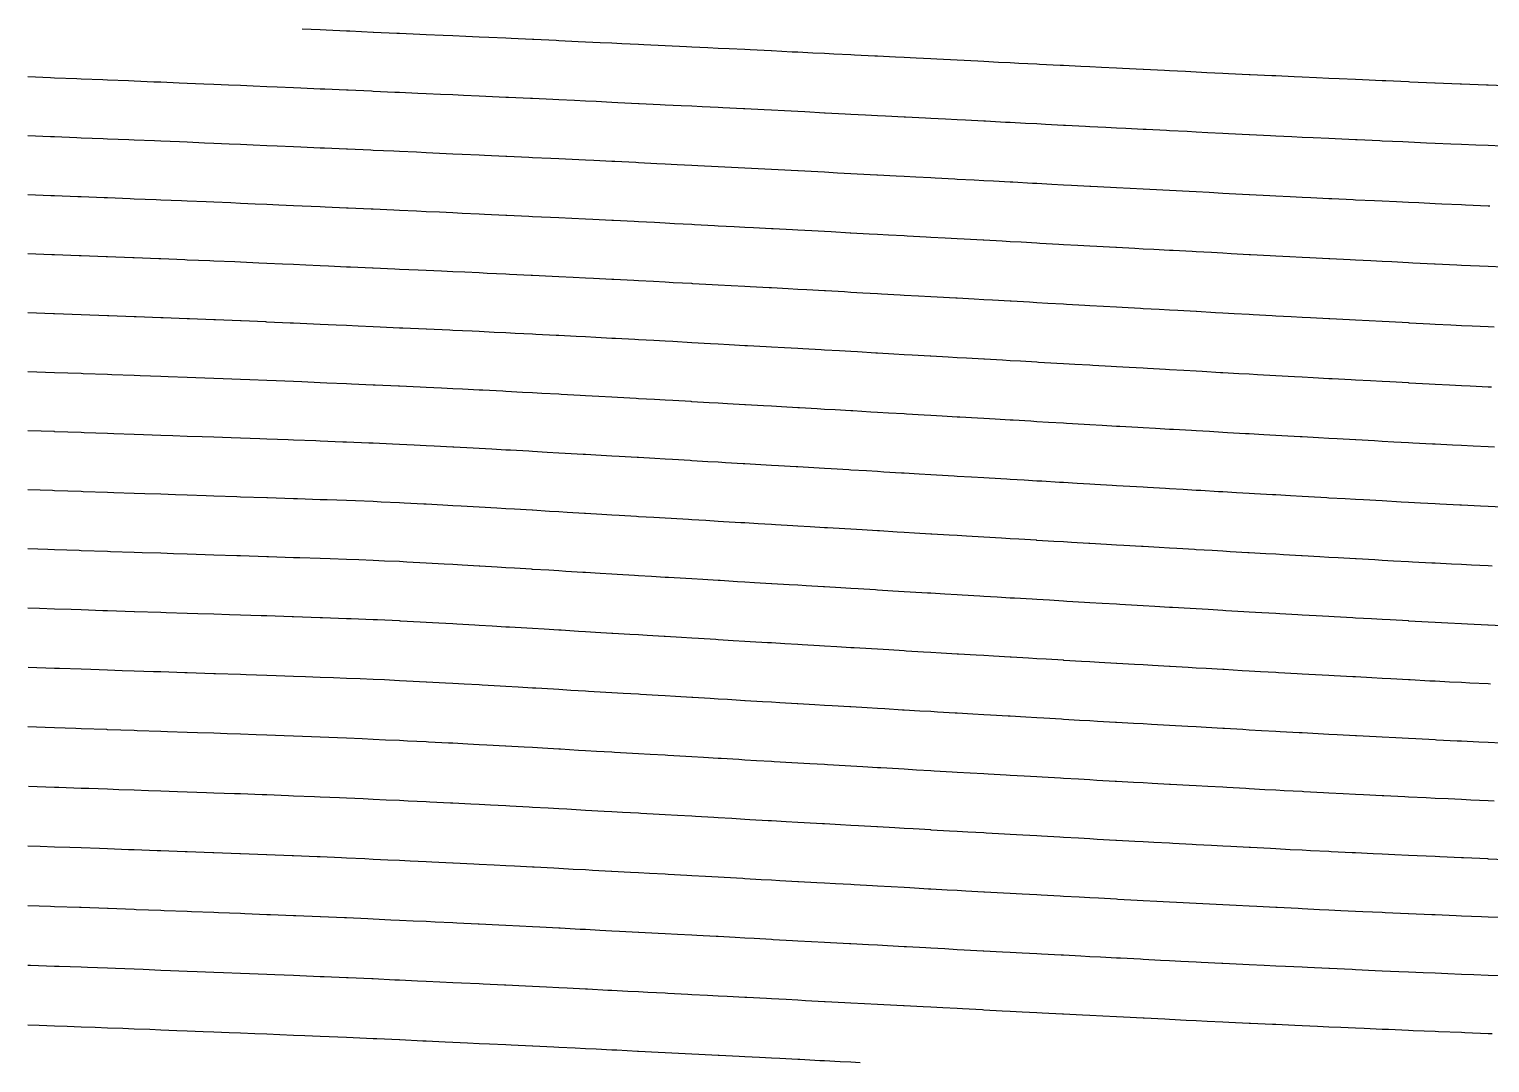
# Model space of a CAD drawing. Header units: metres. Extents: x 228 to 3387, y 40 to 163.
# Drawn here: x 2375 to 2548.9, y 40 to 163 of the extents above; entities that cross this region are included whole.
import ezdxf

# ---------------------------------------------------------------- set-up
doc = ezdxf.new("R2010")
doc.units = ezdxf.units.M
for name, color, linetype in [('Contour_Level_10', 7, 'Continuous'), ('Contour_Level_11', 7, 'Continuous'), ('Contour_Level_12', 7, 'Continuous'), ('Contour_Level_13', 7, 'Continuous'), ('Contour_Level_14', 7, 'Continuous'), ('Contour_Level_15', 7, 'Continuous'), ('Contour_Level_16', 7, 'Continuous'), ('Contour_Level_17', 7, 'Continuous'), ('Contour_Level_18', 7, 'Continuous'), ('Contour_Level_19', 7, 'Continuous'), ('Contour_Level_20', 7, 'Continuous'), ('Contour_Level_3', 7, 'Continuous'), ('Contour_Level_4', 7, 'Continuous'), ('Contour_Level_5', 7, 'Continuous'), ('Contour_Level_6', 7, 'Continuous'), ('Contour_Level_7', 7, 'Continuous'), ('Contour_Level_8', 7, 'Continuous'), ('Contour_Level_9', 7, 'Continuous')]:
    doc.layers.add(name, color=color, linetype=linetype)

msp = doc.modelspace()

# ---------------------------------------------------------------- linework, layer by layer
at = {"layer": 'Contour_Level_10'}
msp.add_lwpolyline([(2550.39, 106.12), (2548.73, 106.19), (2547.82, 106.24), (2545.57, 106.35), (2545.36, 106.36), (2542.98, 106.49), (2542.41, 106.52), (2540.66, 106.61), (2539.25, 106.69), (2538.37, 106.73), (2536.12, 106.86), (2536.09, 106.86), (2533.9, 106.98), (2532.92, 107.03), (2531.7, 107.1), (2529.76, 107.21), (2529.51, 107.23), (2527.34, 107.35), (2526.6, 107.39), (2525.18, 107.47), (2523.44, 107.57), (2523.03, 107.59), (2520.89, 107.72), (2520.28, 107.75), (2518.76, 107.84), (2517.12, 107.94), (2516.63, 107.96), (2514.51, 108.09), (2513.95, 108.12), (2512.4, 108.21), (2510.79, 108.3), (2510.29, 108.33), (2508.18, 108.46), (2507.63, 108.49), (2506.07, 108.58), (2504.47, 108.67), (2503.97, 108.7), (2501.87, 108.83), (2501.31, 108.86), (2499.78, 108.95), (2498.14, 109.04), (2497.68, 109.07), (2495.59, 109.2), (2494.98, 109.23), (2493.49, 109.32), (2491.82, 109.42), (2491.4, 109.44), (2489.31, 109.56), (2488.66, 109.6), (2487.22, 109.69), (2485.5, 109.79), (2485.13, 109.81), (2483.04, 109.93), (2482.34, 109.98), (2480.95, 110.06), (2479.17, 110.16), (2478.86, 110.18), (2476.77, 110.3), (2476.01, 110.35), (2474.68, 110.43), (2472.85, 110.53), (2472.59, 110.55), (2470.5, 110.67), (2469.69, 110.72), (2468.41, 110.8), (2466.53, 110.91), (2466.31, 110.92), (2464.22, 111.04), (2463.37, 111.09), (2462.12, 111.17), (2460.2, 111.28), (2460.02, 111.29), (2457.92, 111.41), (2457.04, 111.46), (2455.82, 111.53), (2453.88, 111.65), (2453.71, 111.66), (2451.6, 111.78), (2450.72, 111.83), (2449.48, 111.9), (2447.56, 112.02), (2447.37, 112.03), (2445.24, 112.15), (2444.39, 112.2), (2443.11, 112.27), (2441.23, 112.38), (2440.97, 112.4), (2438.82, 112.52), (2438.07, 112.56), (2436.65, 112.64), (2434.91, 112.74), (2434.48, 112.77), (2432.29, 112.89), (2431.75, 112.92), (2430.07, 113.01), (2428.59, 113.09), (2427.84, 113.14), (2425.57, 113.26), (2425.42, 113.27), (2423.23, 113.38), (2422.26, 113.43), (2420.82, 113.5), (2419.1, 113.59), (2418.26, 113.63), (2415.94, 113.73), (2415.42, 113.75), (2412.78, 113.86), (2412.34, 113.87), (2409.62, 113.98), (2409.12, 114), (2406.45, 114.1), (2405.81, 114.12), (2403.29, 114.21), (2402.45, 114.24), (2400.13, 114.33), (2399.03, 114.37), (2396.97, 114.44), (2395.58, 114.49), (2393.81, 114.55), (2392.1, 114.61), (2390.65, 114.66), (2388.6, 114.74), (2387.48, 114.77), (2385.08, 114.86), (2384.32, 114.89), (2381.54, 114.98), (2381.16, 115), (2378, 115.1), (2377.99, 115.11), (2374.84, 115.21)], dxfattribs=at)
at = {"layer": 'Contour_Level_11'}
msp.add_lwpolyline([(2549.2, 99.1), (2548.73, 99.12), (2546.74, 99.22), (2545.57, 99.28), (2544.35, 99.35), (2542.41, 99.45), (2542.01, 99.47), (2539.72, 99.59), (2539.25, 99.62), (2537.47, 99.71), (2536.09, 99.79), (2535.24, 99.84), (2533.03, 99.96), (2532.92, 99.97), (2530.85, 100.08), (2529.76, 100.15), (2528.68, 100.21), (2526.6, 100.33), (2526.52, 100.33), (2524.37, 100.45), (2523.44, 100.51), (2522.24, 100.58), (2520.28, 100.69), (2520.11, 100.7), (2517.99, 100.82), (2517.12, 100.87), (2515.87, 100.95), (2513.95, 101.06), (2513.76, 101.07), (2511.65, 101.19), (2510.79, 101.24), (2509.55, 101.32), (2507.63, 101.43), (2507.46, 101.44), (2505.36, 101.56), (2504.47, 101.61), (2503.27, 101.68), (2501.31, 101.8), (2501.18, 101.81), (2499.1, 101.93), (2498.14, 101.99), (2497.01, 102.05), (2494.98, 102.17), (2494.93, 102.18), (2492.85, 102.3), (2491.82, 102.36), (2490.77, 102.42), (2488.69, 102.55), (2488.66, 102.55), (2486.62, 102.67), (2485.5, 102.74), (2484.54, 102.79), (2482.47, 102.92), (2482.34, 102.92), (2480.4, 103.04), (2479.17, 103.11), (2478.33, 103.16), (2476.26, 103.29), (2476.01, 103.3), (2474.19, 103.41), (2472.85, 103.49), (2472.12, 103.53), (2470.05, 103.65), (2469.69, 103.68), (2467.98, 103.78), (2466.53, 103.86), (2465.91, 103.9), (2463.85, 104.02), (2463.37, 104.05), (2461.78, 104.15), (2460.2, 104.24), (2459.72, 104.27), (2457.65, 104.39), (2457.04, 104.43), (2455.58, 104.52), (2453.88, 104.62), (2453.52, 104.64), (2451.45, 104.76), (2450.72, 104.81), (2449.39, 104.89), (2447.56, 104.99), (2447.32, 105.01), (2445.25, 105.13), (2444.39, 105.18), (2443.18, 105.26), (2441.23, 105.37), (2441.11, 105.38), (2439.04, 105.5), (2438.07, 105.56), (2436.96, 105.62), (2434.91, 105.75), (2434.87, 105.75), (2432.78, 105.87), (2431.75, 105.93), (2430.68, 105.99), (2428.59, 106.12), (2428.56, 106.12), (2426.42, 106.24), (2425.42, 106.3), (2424.23, 106.36), (2422.26, 106.47), (2421.99, 106.49), (2419.63, 106.61), (2419.1, 106.64), (2416.91, 106.73), (2415.94, 106.78), (2413.83, 106.86), (2412.78, 106.9), (2410.46, 106.98), (2409.62, 107.01), (2406.95, 107.1), (2406.45, 107.12), (2403.35, 107.23), (2403.29, 107.23), (2400.13, 107.33), (2399.72, 107.35), (2396.97, 107.44), (2396.07, 107.47), (2393.81, 107.55), (2392.41, 107.59), (2390.65, 107.65), (2388.74, 107.72), (2387.48, 107.76), (2385.08, 107.84), (2384.32, 107.87), (2381.42, 107.96), (2381.16, 107.97), (2378, 108.08), (2377.76, 108.09), (2374.84, 108.19)], dxfattribs=at)
at = {"layer": 'Contour_Level_12'}
msp.add_lwpolyline([(2551.23, 91.96), (2548.73, 92.08), (2548.7, 92.08), (2546.28, 92.2), (2545.57, 92.24), (2543.92, 92.33), (2542.41, 92.41), (2541.59, 92.45), (2539.3, 92.57), (2539.25, 92.58), (2537.05, 92.7), (2536.09, 92.75), (2534.82, 92.82), (2532.92, 92.93), (2532.6, 92.94), (2530.41, 93.07), (2529.76, 93.1), (2528.23, 93.19), (2526.6, 93.28), (2526.07, 93.31), (2523.91, 93.44), (2523.44, 93.46), (2521.77, 93.56), (2520.28, 93.64), (2519.63, 93.68), (2517.5, 93.8), (2517.12, 93.83), (2515.38, 93.93), (2513.95, 94.01), (2513.26, 94.05), (2511.15, 94.17), (2510.79, 94.2), (2509.05, 94.3), (2507.63, 94.38), (2506.94, 94.42), (2504.85, 94.54), (2504.47, 94.57), (2502.75, 94.67), (2501.31, 94.75), (2500.66, 94.79), (2498.57, 94.91), (2498.14, 94.94), (2496.49, 95.04), (2494.98, 95.13), (2494.41, 95.16), (2492.33, 95.28), (2491.82, 95.31), (2490.25, 95.41), (2488.66, 95.5), (2488.18, 95.53), (2486.1, 95.65), (2485.5, 95.69), (2484.03, 95.77), (2482.34, 95.88), (2481.96, 95.9), (2479.9, 96.02), (2479.17, 96.06), (2477.83, 96.14), (2476.01, 96.25), (2475.77, 96.27), (2473.7, 96.39), (2472.85, 96.44), (2471.64, 96.51), (2469.69, 96.63), (2469.59, 96.64), (2467.53, 96.76), (2466.53, 96.82), (2465.47, 96.88), (2463.42, 97.01), (2463.37, 97.01), (2461.37, 97.13), (2460.2, 97.2), (2459.32, 97.25), (2457.27, 97.38), (2457.04, 97.39), (2455.22, 97.5), (2453.88, 97.58), (2453.18, 97.62), (2451.13, 97.74), (2450.72, 97.77), (2449.09, 97.87), (2447.56, 97.96), (2447.05, 97.99), (2445.01, 98.11), (2444.39, 98.15), (2442.97, 98.24), (2441.23, 98.34), (2440.93, 98.36), (2438.9, 98.48), (2438.07, 98.53), (2436.86, 98.61), (2434.91, 98.72), (2434.81, 98.73), (2432.77, 98.85), (2431.75, 98.91), (2430.71, 98.98), (2428.64, 99.1), (2428.59, 99.1), (2426.55, 99.22), (2425.42, 99.29), (2424.42, 99.35), (2422.26, 99.47), (2422.26, 99.47), (2419.94, 99.59), (2419.1, 99.64), (2417.31, 99.71), (2415.94, 99.77), (2414.25, 99.84), (2412.78, 99.89), (2410.83, 99.96), (2409.62, 100), (2407.21, 100.08), (2406.45, 100.11), (2403.49, 100.21), (2403.29, 100.21), (2400.13, 100.32), (2399.73, 100.33), (2396.97, 100.42), (2395.96, 100.45), (2393.81, 100.52), (2392.18, 100.58), (2390.65, 100.63), (2388.42, 100.7), (2387.48, 100.73), (2384.67, 100.82), (2384.32, 100.83), (2381.16, 100.94), (2380.92, 100.95), (2378, 101.04), (2377.19, 101.07), (2374.84, 101.15)], dxfattribs=at)
at = {"layer": 'Contour_Level_13'}
msp.add_lwpolyline([(2549.02, 85.06), (2548.73, 85.08), (2546.55, 85.19), (2545.57, 85.24), (2544.14, 85.31), (2542.41, 85.4), (2541.77, 85.43), (2539.43, 85.56), (2539.25, 85.57), (2537.14, 85.68), (2536.09, 85.74), (2534.87, 85.8), (2532.92, 85.91), (2532.61, 85.92), (2530.38, 86.05), (2529.76, 86.08), (2528.17, 86.17), (2526.6, 86.26), (2525.97, 86.29), (2523.78, 86.42), (2523.44, 86.44), (2521.61, 86.54), (2520.28, 86.62), (2519.45, 86.66), (2517.29, 86.79), (2517.12, 86.8), (2515.14, 86.91), (2513.95, 86.98), (2513, 87.03), (2510.87, 87.16), (2510.79, 87.16), (2508.75, 87.28), (2507.63, 87.34), (2506.63, 87.4), (2504.51, 87.53), (2504.47, 87.53), (2502.4, 87.65), (2501.31, 87.71), (2500.29, 87.77), (2498.19, 87.89), (2498.14, 87.9), (2496.09, 88.02), (2494.98, 88.08), (2494, 88.14), (2491.91, 88.26), (2491.82, 88.27), (2489.82, 88.39), (2488.66, 88.46), (2487.74, 88.51), (2485.65, 88.63), (2485.5, 88.64), (2483.57, 88.76), (2482.34, 88.83), (2481.5, 88.88), (2479.42, 89), (2479.17, 89.02), (2477.35, 89.13), (2476.01, 89.21), (2475.28, 89.25), (2473.21, 89.37), (2472.85, 89.39), (2471.15, 89.5), (2469.69, 89.58), (2469.09, 89.62), (2467.02, 89.74), (2466.53, 89.77), (2464.97, 89.86), (2463.37, 89.96), (2462.91, 89.99), (2460.86, 90.11), (2460.2, 90.15), (2458.8, 90.23), (2457.04, 90.34), (2456.75, 90.36), (2454.7, 90.48), (2453.88, 90.53), (2452.66, 90.6), (2450.72, 90.72), (2450.61, 90.73), (2448.57, 90.85), (2447.56, 90.91), (2446.52, 90.97), (2444.48, 91.1), (2444.39, 91.1), (2442.44, 91.22), (2441.23, 91.29), (2440.4, 91.34), (2438.35, 91.47), (2438.07, 91.48), (2436.31, 91.59), (2434.91, 91.67), (2434.26, 91.71), (2432.2, 91.83), (2431.75, 91.86), (2430.13, 91.96), (2428.59, 92.05), (2428.04, 92.08), (2425.93, 92.2), (2425.42, 92.23), (2423.77, 92.33), (2422.26, 92.41), (2421.54, 92.45), (2419.21, 92.57), (2419.1, 92.58), (2416.45, 92.7), (2415.94, 92.72), (2413.32, 92.82), (2412.78, 92.84), (2409.9, 92.94), (2409.62, 92.95), (2406.45, 93.06), (2406.3, 93.07), (2403.29, 93.17), (2402.6, 93.19), (2400.13, 93.27), (2398.85, 93.31), (2396.97, 93.37), (2395.08, 93.44), (2393.81, 93.48), (2391.3, 93.56), (2390.65, 93.58), (2387.52, 93.68), (2387.48, 93.68), (2384.32, 93.79), (2383.75, 93.8), (2381.16, 93.89), (2379.98, 93.93), (2378, 93.99), (2376.23, 94.05), (2374.84, 94.1)], dxfattribs=at)
at = {"layer": 'Contour_Level_14'}
msp.add_lwpolyline([(2550.27, 78.05), (2548.73, 78.11), (2547.62, 78.17), (2545.57, 78.27), (2545.05, 78.29), (2542.56, 78.41), (2542.41, 78.42), (2540.13, 78.54), (2539.25, 78.58), (2537.74, 78.66), (2536.09, 78.75), (2535.38, 78.78), (2533.05, 78.91), (2532.92, 78.91), (2530.75, 79.03), (2529.76, 79.08), (2528.47, 79.15), (2526.6, 79.25), (2526.21, 79.28), (2523.97, 79.4), (2523.44, 79.43), (2521.75, 79.52), (2520.28, 79.6), (2519.53, 79.65), (2517.33, 79.77), (2517.12, 79.78), (2515.15, 79.89), (2513.95, 79.96), (2512.97, 80.02), (2510.8, 80.14), (2510.79, 80.14), (2508.64, 80.26), (2507.63, 80.32), (2506.48, 80.38), (2504.47, 80.5), (2504.34, 80.51), (2502.2, 80.63), (2501.31, 80.68), (2500.06, 80.75), (2498.14, 80.86), (2497.93, 80.88), (2495.81, 81), (2494.98, 81.05), (2493.69, 81.12), (2491.82, 81.23), (2491.58, 81.25), (2489.47, 81.37), (2488.66, 81.42), (2487.36, 81.49), (2485.5, 81.6), (2485.26, 81.62), (2483.16, 81.74), (2482.34, 81.79), (2481.06, 81.86), (2479.17, 81.97), (2478.97, 81.98), (2476.88, 82.11), (2476.01, 82.16), (2474.79, 82.23), (2472.85, 82.35), (2472.7, 82.35), (2470.62, 82.48), (2469.69, 82.53), (2468.54, 82.6), (2466.53, 82.72), (2466.46, 82.72), (2464.38, 82.85), (2463.37, 82.91), (2462.3, 82.97), (2460.23, 83.09), (2460.2, 83.09), (2458.16, 83.22), (2457.04, 83.28), (2456.09, 83.34), (2454.02, 83.46), (2453.88, 83.47), (2451.94, 83.59), (2450.72, 83.66), (2449.87, 83.71), (2447.8, 83.83), (2447.56, 83.85), (2445.73, 83.95), (2444.39, 84.03), (2443.66, 84.08), (2441.58, 84.2), (2441.23, 84.22), (2439.5, 84.32), (2438.07, 84.41), (2437.41, 84.45), (2435.31, 84.57), (2434.91, 84.59), (2433.2, 84.69), (2431.75, 84.78), (2431.08, 84.82), (2428.94, 84.94), (2428.59, 84.96), (2426.77, 85.06), (2425.42, 85.14), (2424.56, 85.19), (2422.31, 85.31), (2422.26, 85.31), (2419.92, 85.43), (2419.1, 85.47), (2417.31, 85.56), (2415.94, 85.62), (2414.4, 85.68), (2412.78, 85.74), (2411.23, 85.8), (2409.62, 85.86), (2407.89, 85.92), (2406.45, 85.98), (2404.41, 86.05), (2403.29, 86.09), (2400.83, 86.17), (2400.13, 86.2), (2397.19, 86.29), (2396.97, 86.3), (2393.81, 86.41), (2393.51, 86.42), (2390.65, 86.51), (2389.8, 86.54), (2387.48, 86.62), (2386.07, 86.66), (2384.32, 86.72), (2382.34, 86.79), (2381.16, 86.83), (2378.6, 86.91), (2378, 86.93), (2374.87, 87.03)], dxfattribs=at)
at = {"layer": 'Contour_Level_15'}
msp.add_lwpolyline([(2549.46, 71.15), (2548.73, 71.18), (2546.65, 71.27), (2545.57, 71.32), (2543.96, 71.4), (2542.41, 71.47), (2541.35, 71.52), (2539.25, 71.62), (2538.8, 71.64), (2536.32, 71.77), (2536.09, 71.78), (2533.88, 71.89), (2532.92, 71.94), (2531.48, 72.01), (2529.76, 72.1), (2529.11, 72.14), (2526.76, 72.26), (2526.6, 72.27), (2524.45, 72.38), (2523.44, 72.44), (2522.15, 72.5), (2520.28, 72.61), (2519.87, 72.63), (2517.61, 72.75), (2517.12, 72.78), (2515.36, 72.87), (2513.95, 72.95), (2513.13, 73), (2510.91, 73.12), (2510.79, 73.13), (2508.7, 73.24), (2507.63, 73.3), (2506.5, 73.37), (2504.47, 73.48), (2504.31, 73.49), (2502.13, 73.61), (2501.31, 73.66), (2499.95, 73.74), (2498.14, 73.84), (2497.79, 73.86), (2495.63, 73.98), (2494.98, 74.02), (2493.47, 74.11), (2491.82, 74.2), (2491.32, 74.23), (2489.18, 74.35), (2488.66, 74.38), (2487.04, 74.47), (2485.5, 74.56), (2484.9, 74.6), (2482.77, 74.72), (2482.34, 74.75), (2480.64, 74.84), (2479.17, 74.93), (2478.52, 74.97), (2476.4, 75.09), (2476.01, 75.11), (2474.28, 75.21), (2472.85, 75.3), (2472.16, 75.34), (2470.05, 75.46), (2469.69, 75.48), (2467.94, 75.58), (2466.53, 75.66), (2465.82, 75.71), (2463.71, 75.83), (2463.37, 75.85), (2461.6, 75.95), (2460.2, 76.03), (2459.5, 76.08), (2457.39, 76.2), (2457.04, 76.22), (2455.28, 76.32), (2453.88, 76.4), (2453.17, 76.44), (2451.05, 76.57), (2450.72, 76.59), (2448.94, 76.69), (2447.56, 76.77), (2446.82, 76.81), (2444.69, 76.94), (2444.39, 76.95), (2442.56, 77.06), (2441.23, 77.14), (2440.42, 77.18), (2438.27, 77.31), (2438.07, 77.32), (2436.1, 77.43), (2434.91, 77.5), (2433.92, 77.55), (2431.75, 77.67), (2431.72, 77.68), (2429.49, 77.8), (2428.59, 77.85), (2427.21, 77.92), (2425.42, 78.02), (2424.9, 78.05), (2422.53, 78.17), (2422.26, 78.18), (2420.04, 78.29), (2419.1, 78.34), (2417.42, 78.41), (2415.94, 78.48), (2414.65, 78.54), (2412.78, 78.62), (2411.7, 78.66), (2409.62, 78.74), (2408.6, 78.78), (2406.45, 78.87), (2405.36, 78.91), (2403.29, 78.98), (2402, 79.03), (2400.13, 79.1), (2398.56, 79.15), (2396.97, 79.21), (2395.04, 79.28), (2393.81, 79.32), (2391.47, 79.4), (2390.65, 79.43), (2387.86, 79.52), (2387.48, 79.54), (2384.32, 79.64), (2384.22, 79.65), (2381.16, 79.75), (2380.55, 79.77), (2378, 79.85), (2376.87, 79.89), (2374.84, 79.96)], dxfattribs=at)
at = {"layer": 'Contour_Level_16'}
msp.add_lwpolyline([(2551.8, 64.13), (2548.73, 64.25), (2548.72, 64.26), (2545.79, 64.38), (2545.57, 64.39), (2542.99, 64.5), (2542.41, 64.53), (2540.27, 64.62), (2539.25, 64.67), (2537.63, 64.75), (2536.09, 64.82), (2535.05, 64.87), (2532.92, 64.97), (2532.52, 64.99), (2530.03, 65.12), (2529.76, 65.13), (2527.59, 65.24), (2526.6, 65.29), (2525.17, 65.36), (2523.44, 65.45), (2522.79, 65.49), (2520.43, 65.61), (2520.28, 65.62), (2518.09, 65.73), (2517.12, 65.78), (2515.77, 65.86), (2513.95, 65.95), (2513.47, 65.98), (2511.19, 66.1), (2510.79, 66.12), (2508.92, 66.23), (2507.63, 66.3), (2506.66, 66.35), (2504.47, 66.47), (2504.41, 66.47), (2502.18, 66.59), (2501.31, 66.64), (2499.95, 66.72), (2498.14, 66.82), (2497.74, 66.84), (2495.53, 66.96), (2494.98, 66.99), (2493.33, 67.09), (2491.82, 67.17), (2491.13, 67.21), (2488.94, 67.33), (2488.66, 67.35), (2486.76, 67.46), (2485.5, 67.53), (2484.58, 67.58), (2482.41, 67.7), (2482.34, 67.71), (2480.24, 67.83), (2479.17, 67.89), (2478.08, 67.95), (2476.01, 68.07), (2475.91, 68.07), (2473.75, 68.2), (2472.85, 68.25), (2471.6, 68.32), (2469.69, 68.43), (2469.44, 68.44), (2467.28, 68.56), (2466.53, 68.61), (2465.13, 68.69), (2463.37, 68.79), (2462.98, 68.81), (2460.82, 68.93), (2460.2, 68.97), (2458.66, 69.06), (2457.04, 69.15), (2456.5, 69.18), (2454.34, 69.3), (2453.88, 69.33), (2452.18, 69.43), (2450.72, 69.51), (2450.01, 69.55), (2447.83, 69.67), (2447.56, 69.69), (2445.65, 69.8), (2444.39, 69.87), (2443.45, 69.92), (2441.25, 70.04), (2441.23, 70.04), (2439.02, 70.17), (2438.07, 70.22), (2436.78, 70.29), (2434.91, 70.39), (2434.53, 70.41), (2432.24, 70.53), (2431.75, 70.56), (2429.91, 70.66), (2428.59, 70.73), (2427.56, 70.78), (2425.42, 70.89), (2425.15, 70.9), (2422.68, 71.03), (2422.26, 71.05), (2420.13, 71.15), (2419.1, 71.2), (2417.49, 71.27), (2415.94, 71.34), (2414.76, 71.4), (2412.78, 71.48), (2411.92, 71.52), (2409.62, 71.62), (2408.96, 71.64), (2406.45, 71.74), (2405.88, 71.77), (2403.29, 71.87), (2402.71, 71.89), (2400.13, 71.99), (2399.44, 72.01), (2396.97, 72.1), (2396.09, 72.14), (2393.81, 72.22), (2392.66, 72.26), (2390.65, 72.33), (2389.19, 72.38), (2387.48, 72.44), (2385.66, 72.5), (2384.32, 72.55), (2382.1, 72.63), (2381.16, 72.66), (2378.51, 72.75), (2378, 72.77), (2374.9, 72.87)], dxfattribs=at)
at = {"layer": 'Contour_Level_17'}
msp.add_lwpolyline([(2551.09, 57.24), (2548.73, 57.33), (2547.94, 57.36), (2545.57, 57.46), (2544.92, 57.48), (2542.41, 57.59), (2542.01, 57.61), (2539.25, 57.73), (2539.2, 57.73), (2536.47, 57.85), (2536.09, 57.87), (2533.81, 57.98), (2532.92, 58.02), (2531.2, 58.1), (2529.76, 58.17), (2528.63, 58.22), (2526.6, 58.32), (2526.11, 58.35), (2523.62, 58.47), (2523.44, 58.48), (2521.17, 58.59), (2520.28, 58.64), (2518.74, 58.71), (2517.12, 58.8), (2516.34, 58.84), (2513.96, 58.96), (2513.95, 58.96), (2511.6, 59.08), (2510.79, 59.13), (2509.26, 59.21), (2507.63, 59.29), (2506.93, 59.33), (2504.62, 59.45), (2504.47, 59.46), (2502.33, 59.58), (2501.31, 59.63), (2500.04, 59.7), (2498.14, 59.8), (2497.77, 59.82), (2495.5, 59.95), (2494.98, 59.97), (2493.25, 60.07), (2491.82, 60.15), (2491, 60.19), (2488.76, 60.32), (2488.66, 60.32), (2486.52, 60.44), (2485.5, 60.5), (2484.3, 60.56), (2482.34, 60.67), (2482.07, 60.68), (2479.85, 60.81), (2479.17, 60.85), (2477.64, 60.93), (2476.01, 61.02), (2475.42, 61.05), (2473.21, 61.18), (2472.85, 61.2), (2471.01, 61.3), (2469.69, 61.37), (2468.8, 61.42), (2466.59, 61.55), (2466.53, 61.55), (2464.38, 61.67), (2463.37, 61.73), (2462.17, 61.79), (2460.2, 61.9), (2459.96, 61.92), (2457.75, 62.04), (2457.04, 62.08), (2455.53, 62.16), (2453.88, 62.25), (2453.31, 62.29), (2451.08, 62.41), (2450.72, 62.43), (2448.84, 62.53), (2447.56, 62.6), (2446.59, 62.65), (2444.39, 62.77), (2444.34, 62.78), (2442.06, 62.9), (2441.23, 62.95), (2439.77, 63.02), (2438.07, 63.12), (2437.46, 63.15), (2435.13, 63.27), (2434.91, 63.28), (2432.77, 63.39), (2431.75, 63.45), (2430.37, 63.52), (2428.59, 63.61), (2427.95, 63.64), (2425.48, 63.76), (2425.42, 63.77), (2422.95, 63.89), (2422.26, 63.92), (2420.36, 64.01), (2419.1, 64.07), (2417.7, 64.13), (2415.94, 64.21), (2414.97, 64.26), (2412.78, 64.35), (2412.17, 64.38), (2409.62, 64.49), (2409.28, 64.5), (2406.45, 64.62), (2406.3, 64.62), (2403.29, 64.75), (2403.23, 64.75), (2400.13, 64.87), (2400.08, 64.87), (2396.97, 64.99), (2396.86, 64.99), (2393.81, 65.11), (2393.56, 65.12), (2390.65, 65.22), (2390.21, 65.24), (2387.48, 65.34), (2386.8, 65.36), (2384.32, 65.45), (2383.34, 65.49), (2381.16, 65.56), (2379.84, 65.61), (2378, 65.67), (2376.31, 65.73), (2374.84, 65.78)], dxfattribs=at)
at = {"layer": 'Contour_Level_18'}
msp.add_lwpolyline([(2550.23, 50.34), (2548.73, 50.4), (2547.03, 50.47), (2545.57, 50.52), (2543.94, 50.59), (2542.41, 50.65), (2540.97, 50.71), (2539.25, 50.78), (2538.08, 50.83), (2536.09, 50.92), (2535.27, 50.96), (2532.92, 51.06), (2532.52, 51.08), (2529.83, 51.2), (2529.76, 51.21), (2527.2, 51.33), (2526.6, 51.36), (2524.61, 51.45), (2523.44, 51.51), (2522.05, 51.57), (2520.28, 51.66), (2519.53, 51.7), (2517.12, 51.82), (2517.03, 51.82), (2514.57, 51.94), (2513.95, 51.97), (2512.13, 52.07), (2510.79, 52.13), (2509.71, 52.19), (2507.63, 52.3), (2507.31, 52.31), (2504.93, 52.44), (2504.47, 52.46), (2502.56, 52.56), (2501.31, 52.62), (2500.21, 52.68), (2498.14, 52.79), (2497.87, 52.8), (2495.54, 52.93), (2494.98, 52.96), (2493.22, 53.05), (2491.82, 53.13), (2490.91, 53.17), (2488.66, 53.29), (2488.61, 53.3), (2486.32, 53.42), (2485.5, 53.46), (2484.03, 53.54), (2482.34, 53.63), (2481.75, 53.67), (2479.47, 53.79), (2479.17, 53.81), (2477.2, 53.91), (2476.01, 53.98), (2474.93, 54.04), (2472.85, 54.15), (2472.66, 54.16), (2470.4, 54.28), (2469.69, 54.32), (2468.13, 54.41), (2466.53, 54.49), (2465.87, 54.53), (2463.6, 54.65), (2463.37, 54.66), (2461.33, 54.77), (2460.2, 54.84), (2459.05, 54.9), (2457.04, 55.01), (2456.78, 55.02), (2454.49, 55.14), (2453.88, 55.18), (2452.2, 55.27), (2450.72, 55.35), (2449.9, 55.39), (2447.59, 55.51), (2447.56, 55.52), (2445.27, 55.64), (2444.39, 55.68), (2442.93, 55.76), (2441.23, 55.85), (2440.58, 55.88), (2438.21, 56.01), (2438.07, 56.01), (2435.8, 56.13), (2434.91, 56.18), (2433.38, 56.25), (2431.75, 56.33), (2430.93, 56.38), (2428.59, 56.49), (2428.44, 56.5), (2425.91, 56.62), (2425.42, 56.65), (2423.34, 56.74), (2422.26, 56.8), (2420.72, 56.87), (2419.1, 56.94), (2418.04, 56.99), (2415.94, 57.09), (2415.31, 57.11), (2412.78, 57.23), (2412.52, 57.24), (2409.66, 57.36), (2409.62, 57.36), (2406.72, 57.48), (2406.45, 57.49), (2403.72, 57.61), (2403.29, 57.62), (2400.65, 57.73), (2400.13, 57.75), (2397.51, 57.85), (2396.97, 57.87), (2394.31, 57.98), (2393.81, 58), (2391.05, 58.1), (2390.65, 58.11), (2387.74, 58.22), (2387.48, 58.23), (2384.37, 58.35), (2384.32, 58.35), (2381.16, 58.46), (2380.96, 58.47), (2378, 58.57), (2377.51, 58.59), (2374.84, 58.69)], dxfattribs=at)
at = {"layer": 'Contour_Level_19'}
msp.add_lwpolyline([(2549.2, 43.45), (2548.73, 43.46), (2545.96, 43.57), (2545.57, 43.59), (2542.83, 43.69), (2542.41, 43.71), (2539.8, 43.82), (2539.25, 43.84), (2536.85, 43.94), (2536.09, 43.97), (2533.98, 44.06), (2532.92, 44.11), (2531.17, 44.19), (2529.76, 44.25), (2528.41, 44.31), (2526.6, 44.39), (2525.71, 44.43), (2523.44, 44.54), (2523.04, 44.56), (2520.42, 44.68), (2520.28, 44.69), (2517.83, 44.8), (2517.12, 44.84), (2515.28, 44.92), (2513.95, 44.99), (2512.75, 45.05), (2510.79, 45.14), (2510.24, 45.17), (2507.76, 45.29), (2507.63, 45.3), (2505.3, 45.42), (2504.47, 45.46), (2502.86, 45.54), (2501.31, 45.62), (2500.43, 45.66), (2498.14, 45.78), (2498.02, 45.79), (2495.63, 45.91), (2494.98, 45.94), (2493.24, 46.03), (2491.82, 46.11), (2490.86, 46.16), (2488.66, 46.27), (2488.5, 46.28), (2486.14, 46.4), (2485.5, 46.44), (2483.79, 46.53), (2482.34, 46.6), (2481.44, 46.65), (2479.17, 46.77), (2479.1, 46.77), (2476.77, 46.89), (2476.01, 46.93), (2474.44, 47.02), (2472.85, 47.1), (2472.11, 47.14), (2469.78, 47.26), (2469.69, 47.27), (2467.45, 47.39), (2466.53, 47.44), (2465.12, 47.51), (2463.37, 47.6), (2462.79, 47.63), (2460.45, 47.76), (2460.2, 47.77), (2458.11, 47.88), (2457.04, 47.94), (2455.76, 48), (2453.88, 48.1), (2453.41, 48.13), (2451.05, 48.25), (2450.72, 48.27), (2448.67, 48.37), (2447.56, 48.43), (2446.29, 48.5), (2444.39, 48.59), (2443.89, 48.62), (2441.48, 48.74), (2441.23, 48.75), (2439.04, 48.86), (2438.07, 48.91), (2436.58, 48.99), (2434.91, 49.07), (2434.1, 49.11), (2431.75, 49.23), (2431.6, 49.23), (2429.06, 49.36), (2428.59, 49.38), (2426.48, 49.48), (2425.42, 49.53), (2423.87, 49.6), (2422.26, 49.68), (2421.22, 49.73), (2419.1, 49.82), (2418.52, 49.85), (2415.94, 49.97), (2415.78, 49.97), (2412.98, 50.1), (2412.78, 50.11), (2410.13, 50.22), (2409.62, 50.24), (2407.22, 50.34), (2406.45, 50.37), (2404.25, 50.47), (2403.29, 50.5), (2401.23, 50.59), (2400.13, 50.63), (2398.14, 50.71), (2396.97, 50.76), (2395, 50.83), (2393.81, 50.88), (2391.81, 50.96), (2390.65, 51), (2388.57, 51.08), (2387.48, 51.12), (2385.28, 51.2), (2384.32, 51.24), (2381.94, 51.33), (2381.16, 51.36), (2378.56, 51.45), (2378, 51.47), (2375.14, 51.57), (2374.84, 51.58)], dxfattribs=at)
at = {"layer": 'Contour_Level_20'}
msp.add_lwpolyline([(2473.95, 40), (2472.85, 40.06), (2471.55, 40.12), (2469.69, 40.22), (2469.15, 40.25), (2466.76, 40.37), (2466.53, 40.38), (2464.36, 40.49), (2463.37, 40.54), (2461.96, 40.62), (2460.2, 40.71), (2459.55, 40.74), (2457.15, 40.86), (2457.04, 40.87), (2454.73, 40.98), (2453.88, 41.03), (2452.3, 41.11), (2450.72, 41.19), (2449.87, 41.23), (2447.56, 41.35), (2447.42, 41.35), (2444.96, 41.48), (2444.39, 41.51), (2442.49, 41.6), (2441.23, 41.66), (2439.99, 41.72), (2438.07, 41.82), (2437.48, 41.85), (2434.95, 41.97), (2434.91, 41.97), (2432.39, 42.09), (2431.75, 42.12), (2429.8, 42.22), (2428.59, 42.27), (2427.18, 42.34), (2425.42, 42.42), (2424.54, 42.46), (2422.26, 42.57), (2421.85, 42.59), (2419.13, 42.71), (2419.1, 42.71), (2416.37, 42.83), (2415.94, 42.85), (2413.56, 42.95), (2412.78, 42.99), (2410.7, 43.08), (2409.62, 43.12), (2407.8, 43.2), (2406.45, 43.26), (2404.85, 43.32), (2403.29, 43.39), (2401.86, 43.45), (2400.13, 43.52), (2398.81, 43.57), (2396.97, 43.64), (2395.71, 43.69), (2393.81, 43.77), (2392.56, 43.82), (2390.65, 43.89), (2389.37, 43.94), (2387.48, 44.01), (2386.13, 44.06), (2384.32, 44.13), (2382.85, 44.19), (2381.16, 44.25), (2379.52, 44.31), (2378, 44.37), (2376.16, 44.43), (2374.84, 44.48)], dxfattribs=at)
at = {"layer": 'Contour_Level_3'}
msp.add_lwpolyline([(2551.76, 156.23), (2548.73, 156.34), (2548.52, 156.35), (2545.57, 156.47), (2545.39, 156.47), (2542.41, 156.6), (2542.36, 156.6), (2539.42, 156.72), (2539.25, 156.73), (2536.56, 156.84), (2536.09, 156.86), (2533.75, 156.97), (2532.92, 157), (2531, 157.09), (2529.76, 157.15), (2528.29, 157.21), (2526.6, 157.29), (2525.62, 157.34), (2523.44, 157.44), (2522.98, 157.46), (2520.37, 157.58), (2520.28, 157.59), (2517.79, 157.71), (2517.12, 157.74), (2515.24, 157.83), (2513.95, 157.89), (2512.7, 157.95), (2510.79, 158.04), (2510.18, 158.08), (2507.67, 158.2), (2507.63, 158.2), (2505.18, 158.32), (2504.47, 158.36), (2502.7, 158.44), (2501.31, 158.51), (2500.23, 158.57), (2498.14, 158.67), (2497.76, 158.69), (2495.3, 158.81), (2494.98, 158.83), (2492.85, 158.94), (2491.82, 158.99), (2490.4, 159.06), (2488.66, 159.15), (2487.95, 159.18), (2485.51, 159.31), (2485.5, 159.31), (2483.06, 159.43), (2482.34, 159.47), (2480.61, 159.55), (2479.17, 159.62), (2478.16, 159.68), (2476.01, 159.78), (2475.71, 159.8), (2473.25, 159.92), (2472.85, 159.94), (2470.79, 160.05), (2469.69, 160.1), (2468.32, 160.17), (2466.53, 160.26), (2465.84, 160.29), (2463.37, 160.41), (2463.35, 160.41), (2460.85, 160.54), (2460.2, 160.57), (2458.34, 160.66), (2457.04, 160.72), (2455.82, 160.78), (2453.88, 160.88), (2453.28, 160.91), (2450.73, 161.03), (2450.72, 161.03), (2448.17, 161.15), (2447.56, 161.18), (2445.58, 161.28), (2444.39, 161.33), (2442.98, 161.4), (2441.23, 161.48), (2440.37, 161.52), (2438.07, 161.63), (2437.73, 161.65), (2435.08, 161.77), (2434.91, 161.78), (2432.4, 161.89), (2431.75, 161.92), (2429.71, 162.02), (2428.59, 162.07), (2426.99, 162.14), (2425.42, 162.21), (2424.27, 162.26), (2422.26, 162.35), (2421.52, 162.38), (2419.1, 162.49), (2418.75, 162.51), (2415.97, 162.63), (2415.94, 162.63), (2413.17, 162.75), (2412.78, 162.77), (2410.34, 162.88), (2409.62, 162.91), (2407.5, 163)], dxfattribs=at)
at = {"layer": 'Contour_Level_4'}
msp.add_lwpolyline([(2550.34, 149.09), (2548.73, 149.15), (2547.25, 149.21), (2545.57, 149.28), (2544.27, 149.33), (2542.41, 149.41), (2541.38, 149.46), (2539.25, 149.55), (2538.57, 149.58), (2536.09, 149.69), (2535.83, 149.7), (2533.14, 149.83), (2532.92, 149.84), (2530.51, 149.95), (2529.76, 149.98), (2527.91, 150.07), (2526.6, 150.13), (2525.34, 150.2), (2523.44, 150.29), (2522.8, 150.32), (2520.29, 150.44), (2520.28, 150.44), (2517.8, 150.56), (2517.12, 150.6), (2515.33, 150.69), (2513.95, 150.76), (2512.88, 150.81), (2510.79, 150.92), (2510.44, 150.93), (2508.01, 151.06), (2507.63, 151.08), (2505.6, 151.18), (2504.47, 151.24), (2503.19, 151.3), (2501.31, 151.4), (2500.79, 151.43), (2498.4, 151.55), (2498.14, 151.56), (2496.01, 151.67), (2494.98, 151.73), (2493.63, 151.8), (2491.82, 151.89), (2491.25, 151.92), (2488.87, 152.04), (2488.66, 152.05), (2486.49, 152.17), (2485.5, 152.22), (2484.11, 152.29), (2482.34, 152.38), (2481.73, 152.41), (2479.35, 152.53), (2479.17, 152.54), (2476.96, 152.66), (2476.01, 152.71), (2474.57, 152.78), (2472.85, 152.87), (2472.17, 152.9), (2469.77, 153.03), (2469.69, 153.03), (2467.36, 153.15), (2466.53, 153.19), (2464.93, 153.27), (2463.37, 153.35), (2462.5, 153.4), (2460.2, 153.51), (2460.06, 153.52), (2457.6, 153.64), (2457.04, 153.67), (2455.13, 153.77), (2453.88, 153.83), (2452.64, 153.89), (2450.72, 153.98), (2450.14, 154.01), (2447.62, 154.14), (2447.56, 154.14), (2445.08, 154.26), (2444.39, 154.29), (2442.51, 154.38), (2441.23, 154.44), (2439.93, 154.5), (2438.07, 154.59), (2437.33, 154.63), (2434.91, 154.74), (2434.7, 154.75), (2432.05, 154.87), (2431.75, 154.89), (2429.38, 155), (2428.59, 155.03), (2426.69, 155.12), (2425.42, 155.18), (2423.98, 155.24), (2422.26, 155.32), (2421.26, 155.37), (2419.1, 155.46), (2418.51, 155.49), (2415.94, 155.6), (2415.75, 155.61), (2412.98, 155.74), (2412.78, 155.74), (2410.18, 155.86), (2409.62, 155.88), (2407.35, 155.98), (2406.45, 156.02), (2404.51, 156.11), (2403.29, 156.16), (2401.64, 156.23), (2400.13, 156.29), (2398.73, 156.35), (2396.97, 156.43), (2395.8, 156.47), (2393.81, 156.56), (2392.84, 156.6), (2390.65, 156.69), (2389.84, 156.72), (2387.48, 156.82), (2386.81, 156.84), (2384.32, 156.94), (2383.74, 156.97), (2381.16, 157.07), (2380.65, 157.09), (2378, 157.19), (2377.52, 157.21), (2374.84, 157.32)], dxfattribs=at)
at = {"layer": 'Contour_Level_5'}
msp.add_lwpolyline([(2548.93, 141.95), (2548.73, 141.95), (2546.02, 142.07), (2545.57, 142.09), (2543.21, 142.19), (2542.41, 142.23), (2540.48, 142.32), (2539.25, 142.37), (2537.82, 142.44), (2536.09, 142.52), (2535.21, 142.56), (2532.92, 142.67), (2532.64, 142.68), (2530.12, 142.81), (2529.76, 142.83), (2527.63, 142.93), (2526.6, 142.98), (2525.16, 143.05), (2523.44, 143.14), (2522.72, 143.18), (2520.29, 143.3), (2520.28, 143.3), (2517.9, 143.42), (2517.12, 143.46), (2515.51, 143.55), (2513.95, 143.63), (2513.14, 143.67), (2510.79, 143.79), (2510.77, 143.79), (2508.42, 143.92), (2507.63, 143.96), (2506.08, 144.04), (2504.47, 144.12), (2503.75, 144.16), (2501.42, 144.29), (2501.31, 144.29), (2499.1, 144.41), (2498.14, 144.46), (2496.78, 144.53), (2494.98, 144.63), (2494.46, 144.65), (2492.14, 144.78), (2491.82, 144.79), (2489.83, 144.9), (2488.66, 144.96), (2487.52, 145.02), (2485.5, 145.13), (2485.2, 145.15), (2482.89, 145.27), (2482.34, 145.3), (2480.57, 145.39), (2479.17, 145.47), (2478.25, 145.52), (2476.01, 145.63), (2475.92, 145.64), (2473.59, 145.76), (2472.85, 145.8), (2471.25, 145.89), (2469.69, 145.97), (2468.91, 146.01), (2466.55, 146.13), (2466.53, 146.13), (2464.19, 146.26), (2463.37, 146.3), (2461.81, 146.38), (2460.2, 146.46), (2459.42, 146.5), (2457.04, 146.62), (2457.02, 146.62), (2454.6, 146.75), (2453.88, 146.78), (2452.16, 146.87), (2450.72, 146.94), (2449.71, 146.99), (2447.56, 147.1), (2447.24, 147.12), (2444.74, 147.24), (2444.39, 147.26), (2442.21, 147.36), (2441.23, 147.41), (2439.66, 147.49), (2438.07, 147.56), (2437.09, 147.61), (2434.91, 147.71), (2434.49, 147.73), (2431.86, 147.86), (2431.75, 147.86), (2429.2, 147.98), (2428.59, 148.01), (2426.53, 148.1), (2425.42, 148.15), (2423.83, 148.23), (2422.26, 148.3), (2421.12, 148.35), (2419.1, 148.44), (2418.39, 148.47), (2415.94, 148.58), (2415.66, 148.59), (2412.91, 148.72), (2412.78, 148.72), (2410.14, 148.84), (2409.62, 148.86), (2407.34, 148.96), (2406.45, 149), (2404.52, 149.09), (2403.29, 149.14), (2401.67, 149.21), (2400.13, 149.28), (2398.79, 149.33), (2396.97, 149.41), (2395.86, 149.46), (2393.81, 149.54), (2392.9, 149.58), (2390.65, 149.67), (2389.9, 149.7), (2387.48, 149.8), (2386.86, 149.83), (2384.32, 149.93), (2383.78, 149.95), (2381.16, 150.05), (2380.66, 150.07), (2378, 150.18), (2377.51, 150.2), (2374.84, 150.3)], dxfattribs=at)
at = {"layer": 'Contour_Level_6'}
msp.add_lwpolyline([(2550.52, 134.68), (2548.73, 134.76), (2547.7, 134.8), (2545.57, 134.9), (2544.98, 134.93), (2542.41, 135.05), (2542.33, 135.05), (2539.77, 135.17), (2539.25, 135.2), (2537.24, 135.3), (2536.09, 135.35), (2534.76, 135.42), (2532.92, 135.51), (2532.31, 135.54), (2529.89, 135.67), (2529.76, 135.67), (2527.5, 135.79), (2526.6, 135.84), (2525.12, 135.91), (2523.44, 136), (2522.77, 136.04), (2520.43, 136.16), (2520.28, 136.17), (2518.11, 136.28), (2517.12, 136.34), (2515.8, 136.41), (2513.95, 136.5), (2513.5, 136.53), (2511.21, 136.65), (2510.79, 136.67), (2508.93, 136.77), (2507.63, 136.84), (2506.65, 136.9), (2504.47, 137.02), (2504.38, 137.02), (2502.12, 137.14), (2501.31, 137.19), (2499.86, 137.27), (2498.14, 137.36), (2497.6, 137.39), (2495.35, 137.51), (2494.98, 137.53), (2493.1, 137.64), (2491.82, 137.71), (2490.84, 137.76), (2488.66, 137.88), (2488.59, 137.88), (2486.34, 138.01), (2485.5, 138.05), (2484.08, 138.13), (2482.34, 138.22), (2481.82, 138.25), (2479.56, 138.38), (2479.17, 138.4), (2477.3, 138.5), (2476.01, 138.57), (2475.03, 138.62), (2472.85, 138.74), (2472.76, 138.74), (2470.48, 138.87), (2469.69, 138.91), (2468.19, 138.99), (2466.53, 139.08), (2465.89, 139.11), (2463.58, 139.24), (2463.37, 139.25), (2461.26, 139.36), (2460.2, 139.42), (2458.93, 139.48), (2457.04, 139.58), (2456.59, 139.61), (2454.23, 139.73), (2453.88, 139.75), (2451.85, 139.85), (2450.72, 139.91), (2449.45, 139.98), (2447.56, 140.07), (2447.03, 140.1), (2444.58, 140.22), (2444.39, 140.23), (2442.1, 140.35), (2441.23, 140.39), (2439.6, 140.47), (2438.07, 140.54), (2437.06, 140.59), (2434.91, 140.69), (2434.49, 140.71), (2431.87, 140.84), (2431.75, 140.84), (2429.22, 140.96), (2428.59, 140.99), (2426.54, 141.08), (2425.42, 141.13), (2423.83, 141.21), (2422.26, 141.28), (2421.11, 141.33), (2419.1, 141.42), (2418.4, 141.45), (2415.94, 141.57), (2415.69, 141.58), (2412.98, 141.7), (2412.78, 141.71), (2410.25, 141.82), (2409.62, 141.85), (2407.5, 141.95), (2406.45, 141.99), (2404.71, 142.07), (2403.29, 142.13), (2401.88, 142.19), (2400.13, 142.27), (2399.01, 142.32), (2396.97, 142.4), (2396.08, 142.44), (2393.81, 142.53), (2393.11, 142.56), (2390.65, 142.66), (2390.09, 142.68), (2387.48, 142.79), (2387.02, 142.81), (2384.32, 142.92), (2383.91, 142.93), (2381.16, 143.04), (2380.76, 143.05), (2378, 143.16), (2377.57, 143.18), (2374.84, 143.28)], dxfattribs=at)
at = {"layer": 'Contour_Level_7'}
msp.add_lwpolyline([(2549.46, 127.54), (2548.73, 127.57), (2546.84, 127.66), (2545.57, 127.72), (2544.3, 127.79), (2542.41, 127.88), (2541.8, 127.91), (2539.35, 128.03), (2539.25, 128.04), (2536.95, 128.16), (2536.09, 128.2), (2534.57, 128.28), (2532.92, 128.36), (2532.21, 128.4), (2529.88, 128.53), (2529.76, 128.53), (2527.57, 128.65), (2526.6, 128.7), (2525.28, 128.77), (2523.44, 128.87), (2523, 128.89), (2520.74, 129.02), (2520.28, 129.04), (2518.48, 129.14), (2517.12, 129.22), (2516.24, 129.26), (2514, 129.39), (2513.95, 129.39), (2511.78, 129.51), (2510.79, 129.56), (2509.55, 129.63), (2507.63, 129.74), (2507.34, 129.76), (2505.13, 129.88), (2504.47, 129.92), (2502.92, 130), (2501.31, 130.09), (2500.71, 130.13), (2498.51, 130.25), (2498.14, 130.27), (2496.31, 130.37), (2494.98, 130.45), (2494.11, 130.5), (2491.91, 130.62), (2491.82, 130.62), (2489.71, 130.74), (2488.66, 130.8), (2487.52, 130.86), (2485.5, 130.98), (2485.32, 130.99), (2483.11, 131.11), (2482.34, 131.15), (2480.91, 131.23), (2479.17, 131.33), (2478.7, 131.36), (2476.49, 131.48), (2476.01, 131.51), (2474.28, 131.6), (2472.85, 131.68), (2472.06, 131.73), (2469.83, 131.85), (2469.69, 131.86), (2467.6, 131.97), (2466.53, 132.03), (2465.36, 132.1), (2463.37, 132.21), (2463.11, 132.22), (2460.85, 132.34), (2460.2, 132.38), (2458.58, 132.47), (2457.04, 132.55), (2456.3, 132.59), (2454, 132.71), (2453.88, 132.72), (2451.68, 132.83), (2450.72, 132.89), (2449.35, 132.96), (2447.56, 133.05), (2447, 133.08), (2444.62, 133.2), (2444.39, 133.22), (2442.2, 133.33), (2441.23, 133.38), (2439.76, 133.45), (2438.07, 133.53), (2437.28, 133.57), (2434.91, 133.69), (2434.76, 133.7), (2432.18, 133.82), (2431.75, 133.84), (2429.54, 133.94), (2428.59, 133.99), (2426.85, 134.07), (2425.42, 134.13), (2424.09, 134.19), (2422.26, 134.27), (2421.3, 134.31), (2419.1, 134.41), (2418.54, 134.44), (2415.94, 134.56), (2415.87, 134.56), (2413.26, 134.68), (2412.78, 134.7), (2410.62, 134.8), (2409.62, 134.85), (2407.92, 134.93), (2406.45, 134.99), (2405.16, 135.05), (2403.29, 135.13), (2402.35, 135.17), (2400.13, 135.27), (2399.46, 135.3), (2396.97, 135.4), (2396.51, 135.42), (2393.81, 135.53), (2393.5, 135.54), (2390.65, 135.66), (2390.44, 135.67), (2387.48, 135.78), (2387.32, 135.79), (2384.32, 135.91), (2384.16, 135.91), (2381.16, 136.03), (2380.95, 136.04), (2378, 136.15), (2377.7, 136.16), (2374.84, 136.27)], dxfattribs=at)
at = {"layer": 'Contour_Level_8'}
msp.add_lwpolyline([(2549.11, 120.4), (2548.73, 120.42), (2546.59, 120.52), (2545.57, 120.57), (2544.13, 120.65), (2542.41, 120.73), (2541.71, 120.77), (2539.34, 120.89), (2539.25, 120.9), (2537.01, 121.02), (2536.09, 121.06), (2534.7, 121.14), (2532.92, 121.23), (2532.42, 121.26), (2530.15, 121.38), (2529.76, 121.41), (2527.91, 121.51), (2526.6, 121.58), (2525.68, 121.63), (2523.45, 121.75), (2523.44, 121.75), (2521.25, 121.88), (2520.28, 121.93), (2519.05, 122), (2517.12, 122.11), (2516.86, 122.12), (2514.67, 122.25), (2513.95, 122.29), (2512.5, 122.37), (2510.79, 122.47), (2510.32, 122.49), (2508.15, 122.62), (2507.63, 122.65), (2505.99, 122.74), (2504.47, 122.83), (2503.83, 122.86), (2501.67, 122.98), (2501.31, 123.01), (2499.51, 123.11), (2498.14, 123.19), (2497.36, 123.23), (2495.2, 123.35), (2494.98, 123.37), (2493.05, 123.48), (2491.82, 123.55), (2490.9, 123.6), (2488.75, 123.72), (2488.66, 123.73), (2486.59, 123.85), (2485.5, 123.91), (2484.44, 123.97), (2482.34, 124.09), (2482.28, 124.09), (2480.13, 124.22), (2479.17, 124.27), (2477.97, 124.34), (2476.01, 124.45), (2475.8, 124.46), (2473.64, 124.59), (2472.85, 124.63), (2471.47, 124.71), (2469.69, 124.81), (2469.29, 124.83), (2467.11, 124.95), (2466.53, 124.99), (2464.93, 125.08), (2463.37, 125.17), (2462.74, 125.2), (2460.54, 125.32), (2460.2, 125.34), (2458.33, 125.45), (2457.04, 125.52), (2456.11, 125.57), (2453.88, 125.69), (2453.88, 125.69), (2451.63, 125.82), (2450.72, 125.87), (2449.38, 125.94), (2447.56, 126.04), (2447.1, 126.06), (2444.8, 126.19), (2444.39, 126.21), (2442.48, 126.31), (2441.23, 126.38), (2440.13, 126.43), (2438.07, 126.54), (2437.75, 126.56), (2435.33, 126.68), (2434.91, 126.7), (2432.86, 126.8), (2431.75, 126.86), (2430.34, 126.92), (2428.59, 127.01), (2427.75, 127.05), (2425.42, 127.16), (2425.08, 127.17), (2422.31, 127.29), (2422.26, 127.3), (2419.47, 127.42), (2419.1, 127.43), (2416.8, 127.54), (2415.94, 127.58), (2414.18, 127.66), (2412.78, 127.73), (2411.55, 127.79), (2409.62, 127.88), (2408.84, 127.91), (2406.45, 128.02), (2406.05, 128.03), (2403.29, 128.15), (2403.17, 128.16), (2400.22, 128.28), (2400.13, 128.28), (2397.19, 128.4), (2396.97, 128.41), (2394.09, 128.53), (2393.81, 128.54), (2390.94, 128.65), (2390.65, 128.66), (2387.73, 128.77), (2387.48, 128.78), (2384.48, 128.89), (2384.32, 128.9), (2381.19, 129.02), (2381.16, 129.02), (2378, 129.14), (2377.86, 129.14), (2374.84, 129.25)], dxfattribs=at)
at = {"layer": 'Contour_Level_9'}
msp.add_lwpolyline([(2549.47, 113.26), (2548.73, 113.29), (2546.94, 113.38), (2545.57, 113.45), (2544.5, 113.5), (2542.41, 113.61), (2542.11, 113.63), (2539.77, 113.75), (2539.25, 113.78), (2537.48, 113.87), (2536.09, 113.95), (2535.21, 114), (2532.97, 114.12), (2532.92, 114.12), (2530.75, 114.24), (2529.76, 114.3), (2528.54, 114.37), (2526.6, 114.48), (2526.35, 114.49), (2524.17, 114.61), (2523.44, 114.65), (2522, 114.74), (2520.28, 114.83), (2519.84, 114.86), (2517.69, 114.98), (2517.12, 115.01), (2515.54, 115.11), (2513.95, 115.2), (2513.4, 115.23), (2511.26, 115.35), (2510.79, 115.38), (2509.13, 115.47), (2507.63, 115.56), (2507, 115.6), (2504.87, 115.72), (2504.47, 115.74), (2502.75, 115.84), (2501.31, 115.93), (2500.63, 115.97), (2498.51, 116.09), (2498.14, 116.11), (2496.39, 116.21), (2494.98, 116.29), (2494.27, 116.34), (2492.15, 116.46), (2491.82, 116.48), (2490.04, 116.58), (2488.66, 116.66), (2487.92, 116.71), (2485.8, 116.83), (2485.5, 116.85), (2483.69, 116.95), (2482.34, 117.03), (2481.57, 117.08), (2479.45, 117.2), (2479.17, 117.21), (2477.33, 117.32), (2476.01, 117.4), (2475.21, 117.44), (2473.09, 117.57), (2472.85, 117.58), (2470.96, 117.69), (2469.69, 117.76), (2468.83, 117.81), (2466.7, 117.94), (2466.53, 117.95), (2464.56, 118.06), (2463.37, 118.13), (2462.42, 118.18), (2460.28, 118.31), (2460.2, 118.31), (2458.13, 118.43), (2457.04, 118.49), (2455.97, 118.55), (2453.88, 118.67), (2453.81, 118.68), (2451.63, 118.8), (2450.72, 118.85), (2449.45, 118.92), (2447.56, 119.03), (2447.26, 119.05), (2445.05, 119.17), (2444.39, 119.2), (2442.83, 119.29), (2441.23, 119.38), (2440.59, 119.41), (2438.34, 119.54), (2438.07, 119.55), (2436.05, 119.66), (2434.91, 119.72), (2433.74, 119.78), (2431.75, 119.89), (2431.4, 119.91), (2429.01, 120.03), (2428.59, 120.05), (2426.58, 120.15), (2425.42, 120.21), (2424.09, 120.28), (2422.26, 120.37), (2421.55, 120.4), (2419.1, 120.52), (2418.95, 120.52), (2416.2, 120.65), (2415.94, 120.66), (2413.35, 120.77), (2412.78, 120.79), (2410.43, 120.89), (2409.62, 120.93), (2407.45, 121.02), (2406.45, 121.06), (2404.39, 121.14), (2403.29, 121.18), (2401.26, 121.26), (2400.13, 121.31), (2398.08, 121.38), (2396.97, 121.43), (2394.83, 121.51), (2393.81, 121.55), (2391.54, 121.63), (2390.65, 121.66), (2388.2, 121.75), (2387.48, 121.78), (2384.82, 121.88), (2384.32, 121.9), (2381.42, 122), (2381.16, 122.01), (2378, 122.12), (2377.98, 122.12), (2374.84, 122.24)], dxfattribs=at)

doc.saveas('drawing.dxf')
